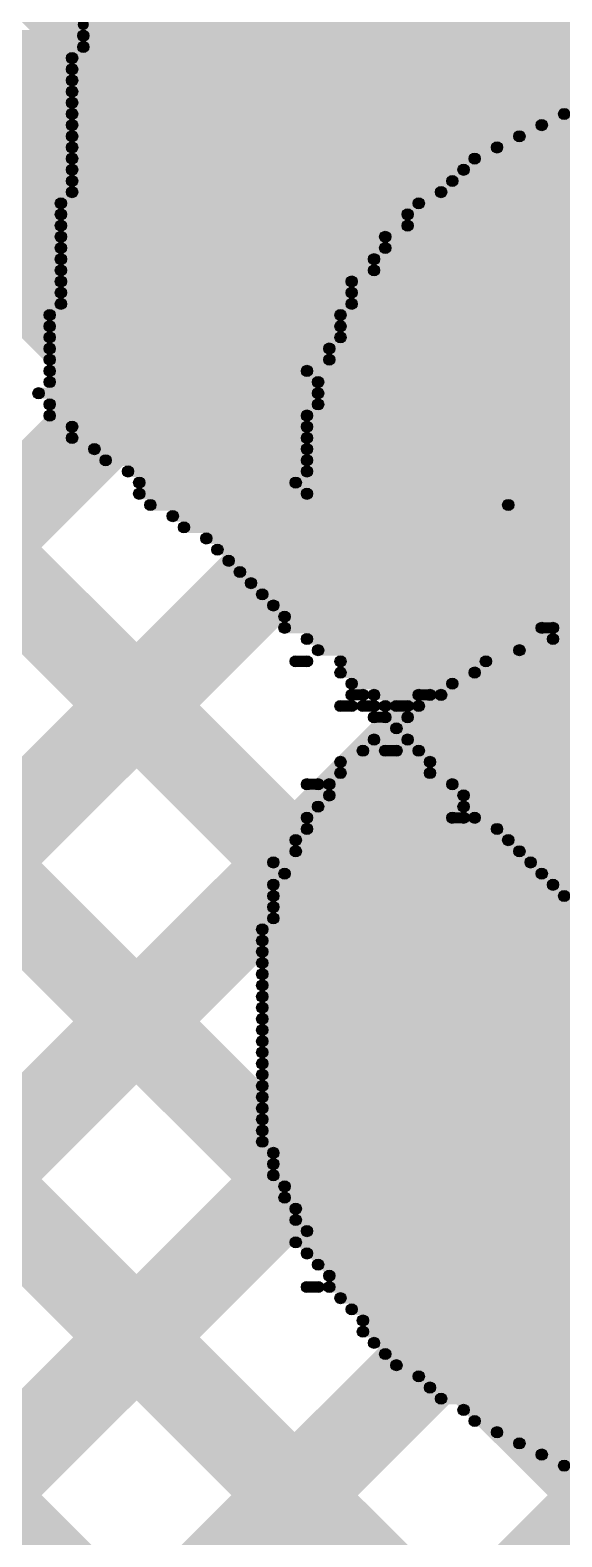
# Model space of a CAD drawing. Header units: millimetres. Extents: x 0 to 5.55, y 0 to 1.02.
# Drawn here: x 3.6632 to 3.7108, y 0.4926 to 0.6275 of the extents above; entities that cross this region are included whole.
import ezdxf

# ---------------------------------------------------------------- set-up
doc = ezdxf.new("R2010")
doc.units = ezdxf.units.MM
doc.header["$MEASUREMENT"] = 0
for name, color, linetype in [('BottomLayer', 5, 'Continuous'), ('BottomOverlay', 54, 'Continuous'), ('TopLayer', 1, 'Continuous'), ('TopOverlay', 2, 'Continuous')]:
    doc.layers.add(name, color=color, linetype=linetype)

msp = doc.modelspace()

# ---------------------------------------------------------------- hatches: boundary and pattern name
at = {"layer": 'BottomLayer'}
for points in [[(3.27028, 0.99217), (3.27594, 0.99783), (3.97644, 0.29733), (3.97078, 0.29167)], [(3.29856, 0.99217), (3.30422, 0.99783), (4.00472, 0.29733), (3.99906, 0.29167)], [(3.32685, 0.99217), (3.33251, 0.99783), (4.03301, 0.29733), (4.02735, 0.29167)], [(3.54543, 0.37751), (3.53977, 0.38317), (4.15443, 0.99783), (4.16009, 0.99217)], [(3.57137, 0.37517), (3.56571, 0.38083), (4.18271, 0.99783), (4.18837, 0.99217)], [(3.58674, 0.36226), (3.58108, 0.36792), (4.211, 0.99783), (4.21665, 0.99217)], [(3.61022, 0.55544), (3.60456, 0.5611), (4.04129, 0.99783), (4.04695, 0.99217)], [(3.62612, 0.54306), (3.62046, 0.54872), (4.06958, 0.99783), (4.07523, 0.99217)], [(3.63647, 0.52512), (3.63081, 0.53078), (4.09786, 0.99783), (4.10352, 0.99217)], [(3.63858, 0.49895), (3.63292, 0.5046), (4.12614, 0.99783), (4.1318, 0.99217)], [(3.48517, 0.749), (3.49083, 0.75465), (3.94815, 0.29733), (3.9425, 0.29167)], [(3.48517, 0.72071), (3.49083, 0.72637), (3.91987, 0.29733), (3.91421, 0.29167)], [(3.4718, 0.7058), (3.47746, 0.71146), (3.89158, 0.29733), (3.88593, 0.29167)], [(3.63293, 0.51638), (3.63859, 0.52204), (3.8633, 0.29733), (3.85764, 0.29167)]]:
    msp.add_hatch(color=5, dxfattribs=at).paths.add_polyline_path(points)
at = {"layer": 'BottomOverlay'}
h = msp.add_hatch(color=54, dxfattribs=at)
edge = h.paths.add_edge_path()
edge.add_arc((3.711, 0.62), 0.0005, 0, 360)
h = msp.add_hatch(color=54, dxfattribs=at)
edge = h.paths.add_edge_path()
edge.add_arc((3.709, 0.619), 0.0005, 0, 360)
for points in [[(3.709, 0.6185), (3.709, 0.6195), (3.771, 0.6195), (3.771, 0.6185)], [(3.707, 0.6175), (3.707, 0.6185), (3.773, 0.6185), (3.773, 0.6175)], [(3.703, 0.6155), (3.703, 0.6165), (3.776, 0.6165), (3.776, 0.6155)], [(3.705, 0.6165), (3.705, 0.6175), (3.774, 0.6175), (3.774, 0.6165)], [(3.702, 0.6145), (3.702, 0.6155), (3.777, 0.6155), (3.777, 0.6145)], [(3.701, 0.6135), (3.701, 0.6145), (3.779, 0.6145), (3.779, 0.6135)], [(3.698, 0.6115), (3.698, 0.6125), (3.781, 0.6125), (3.781, 0.6115)], [(3.7, 0.6125), (3.7, 0.6135), (3.78, 0.6135), (3.78, 0.6125)], [(3.697, 0.6105), (3.697, 0.6115), (3.783, 0.6115), (3.783, 0.6105)], [(3.697, 0.6095), (3.697, 0.6105), (3.783, 0.6105), (3.783, 0.6095)], [(3.695, 0.6085), (3.695, 0.6095), (3.785, 0.6095), (3.785, 0.6085)], [(3.695, 0.6075), (3.695, 0.6085), (3.785, 0.6085), (3.785, 0.6075)], [(3.694, 0.6065), (3.694, 0.6075), (3.786, 0.6075), (3.786, 0.6065)], [(3.694, 0.6055), (3.694, 0.6065), (3.786, 0.6065), (3.786, 0.6055)], [(3.692, 0.6045), (3.692, 0.6055), (3.787, 0.6055), (3.787, 0.6045)], [(3.692, 0.6035), (3.692, 0.6045), (3.788, 0.6045), (3.788, 0.6035)], [(3.692, 0.6025), (3.692, 0.6035), (3.788, 0.6035), (3.788, 0.6025)], [(3.691, 0.6015), (3.691, 0.6025), (3.789, 0.6025), (3.789, 0.6015)], [(3.691, 0.6005), (3.691, 0.6015), (3.79, 0.6015), (3.79, 0.6005)], [(3.691, 0.5995), (3.691, 0.6005), (3.79, 0.6005), (3.79, 0.5995)], [(3.69, 0.5985), (3.69, 0.5995), (3.737, 0.5995), (3.737, 0.5985)], [(3.688, 0.5965), (3.688, 0.5975), (3.733, 0.5975), (3.733, 0.5965)], [(3.69, 0.5975), (3.69, 0.5985), (3.734, 0.5985), (3.734, 0.5975)], [(3.689, 0.5955), (3.689, 0.5965), (3.73, 0.5965), (3.73, 0.5955)], [(3.689, 0.5945), (3.689, 0.5955), (3.729, 0.5955), (3.729, 0.5945)], [(3.688, 0.5925), (3.688, 0.5935), (3.728, 0.5935), (3.728, 0.5925)], [(3.689, 0.5935), (3.689, 0.5945), (3.728, 0.5945), (3.728, 0.5935)], [(3.688, 0.5915), (3.688, 0.5925), (3.727, 0.5925), (3.727, 0.5915)], [(3.688, 0.5905), (3.688, 0.5915), (3.727, 0.5915), (3.727, 0.5905)], [(3.688, 0.5895), (3.688, 0.5905), (3.726, 0.5905), (3.726, 0.5895)], [(3.688, 0.5885), (3.688, 0.5895), (3.726, 0.5895), (3.726, 0.5885)], [(3.688, 0.5875), (3.688, 0.5885), (3.726, 0.5885), (3.726, 0.5875)], [(3.687, 0.5865), (3.687, 0.5875), (3.725, 0.5875), (3.725, 0.5865)], [(3.688, 0.5855), (3.688, 0.5865), (3.725, 0.5865), (3.725, 0.5855)], [(3.706, 0.5845), (3.706, 0.5855), (3.725, 0.5855), (3.725, 0.5845)], [(3.709, 0.5735), (3.709, 0.5745), (3.71, 0.5745), (3.71, 0.5735)], [(3.71, 0.5725), (3.71, 0.5735), (3.789, 0.5735), (3.789, 0.5725)], [(3.707, 0.5715), (3.707, 0.5725), (3.788, 0.5725), (3.788, 0.5715)], [(3.703, 0.5695), (3.703, 0.5705), (3.787, 0.5705), (3.787, 0.5695)], [(3.704, 0.5705), (3.704, 0.5715), (3.788, 0.5715), (3.788, 0.5705)], [(3.701, 0.5685), (3.701, 0.5695), (3.787, 0.5695), (3.787, 0.5685)], [(3.698, 0.5675), (3.698, 0.5685), (3.699, 0.5685), (3.699, 0.5675)], [(3.7, 0.5675), (3.7, 0.5685), (3.786, 0.5685), (3.786, 0.5675)], [(3.694, 0.5655), (3.694, 0.5665), (3.695, 0.5665), (3.695, 0.5655)], [(3.696, 0.5665), (3.696, 0.5675), (3.697, 0.5675), (3.697, 0.5665)], [(3.697, 0.5655), (3.697, 0.5665), (3.784, 0.5665), (3.784, 0.5655)], [(3.698, 0.5665), (3.698, 0.5675), (3.785, 0.5675), (3.785, 0.5665)], [(3.696, 0.5645), (3.696, 0.5655), (3.783, 0.5655), (3.783, 0.5645)], [(3.694, 0.5635), (3.694, 0.5645), (3.782, 0.5645), (3.782, 0.5635)], [(3.691, 0.5615), (3.691, 0.5625), (3.782, 0.5625), (3.782, 0.5615)], [(3.693, 0.5625), (3.693, 0.5635), (3.782, 0.5635), (3.782, 0.5625)], [(3.691, 0.5605), (3.691, 0.5615), (3.779, 0.5615), (3.779, 0.5605)], [(3.688, 0.5595), (3.688, 0.5605), (3.689, 0.5605), (3.689, 0.5595)], [(3.69, 0.5595), (3.69, 0.5605), (3.778, 0.5605), (3.778, 0.5595)], [(3.689, 0.5575), (3.689, 0.5585), (3.774, 0.5585), (3.774, 0.5575)], [(3.69, 0.5585), (3.69, 0.5595), (3.776, 0.5595), (3.776, 0.5585)], [(3.688, 0.5565), (3.688, 0.5575), (3.772, 0.5575), (3.772, 0.5565)], [(3.688, 0.5555), (3.688, 0.5565), (3.771, 0.5565), (3.771, 0.5555)], [(3.687, 0.5545), (3.687, 0.5555), (3.768, 0.5555), (3.768, 0.5545)], [(3.687, 0.5535), (3.687, 0.5545), (3.766, 0.5545), (3.766, 0.5535)], [(3.685, 0.5525), (3.685, 0.5535), (3.763, 0.5535), (3.763, 0.5525)], [(3.686, 0.5515), (3.686, 0.5525), (3.761, 0.5525), (3.761, 0.5515)], [(3.685, 0.5505), (3.685, 0.5515), (3.758, 0.5515), (3.758, 0.5505)], [(3.685, 0.5495), (3.685, 0.5505), (3.754, 0.5505), (3.754, 0.5495)], [(3.685, 0.5485), (3.685, 0.5495), (3.75, 0.5495), (3.75, 0.5485)], [(3.685, 0.5475), (3.685, 0.5485), (3.746, 0.5485), (3.746, 0.5475)], [(3.684, 0.5465), (3.684, 0.5475), (3.742, 0.5475), (3.742, 0.5465)], [(3.684, 0.5455), (3.684, 0.5465), (3.738, 0.5465), (3.738, 0.5455)], [(3.684, 0.5445), (3.684, 0.5455), (3.734, 0.5455), (3.734, 0.5445)], [(3.684, 0.5435), (3.684, 0.5445), (3.732, 0.5445), (3.732, 0.5435)], [(3.684, 0.5425), (3.684, 0.5435), (3.729, 0.5435), (3.729, 0.5425)], [(3.684, 0.5415), (3.684, 0.5425), (3.729, 0.5425), (3.729, 0.5415)], [(3.684, 0.5405), (3.684, 0.5415), (3.728, 0.5415), (3.728, 0.5405)], [(3.684, 0.5395), (3.684, 0.5405), (3.725, 0.5405), (3.725, 0.5395)], [(3.684, 0.5385), (3.684, 0.5395), (3.724, 0.5395), (3.724, 0.5385)], [(3.684, 0.5375), (3.684, 0.5385), (3.723, 0.5385), (3.723, 0.5375)], [(3.684, 0.5365), (3.684, 0.5375), (3.723, 0.5375), (3.723, 0.5365)], [(3.684, 0.5355), (3.684, 0.5365), (3.722, 0.5365), (3.722, 0.5355)], [(3.684, 0.5345), (3.684, 0.5355), (3.722, 0.5355), (3.722, 0.5345)], [(3.684, 0.5335), (3.684, 0.5345), (3.722, 0.5345), (3.722, 0.5335)], [(3.684, 0.5325), (3.684, 0.5335), (3.722, 0.5335), (3.722, 0.5325)], [(3.684, 0.5315), (3.684, 0.5325), (3.722, 0.5325), (3.722, 0.5315)], [(3.684, 0.5305), (3.684, 0.5315), (3.722, 0.5315), (3.722, 0.5305)], [(3.684, 0.5295), (3.684, 0.5305), (3.722, 0.5305), (3.722, 0.5295)], [(3.684, 0.5285), (3.684, 0.5295), (3.723, 0.5295), (3.723, 0.5285)], [(3.684, 0.5275), (3.684, 0.5285), (3.723, 0.5285), (3.723, 0.5275)], [(3.685, 0.5265), (3.685, 0.5275), (3.724, 0.5275), (3.724, 0.5265)], [(3.685, 0.5255), (3.685, 0.5265), (3.725, 0.5265), (3.725, 0.5255)], [(3.685, 0.5245), (3.685, 0.5255), (3.725, 0.5255), (3.725, 0.5245)], [(3.686, 0.5235), (3.686, 0.5245), (3.727, 0.5245), (3.727, 0.5235)], [(3.686, 0.5225), (3.686, 0.5235), (3.728, 0.5235), (3.728, 0.5225)], [(3.687, 0.5215), (3.687, 0.5225), (3.73, 0.5225), (3.73, 0.5215)], [(3.687, 0.5205), (3.687, 0.5215), (3.734, 0.5215), (3.734, 0.5205)], [(3.687, 0.5185), (3.687, 0.5195), (3.792, 0.5195), (3.792, 0.5185)], [(3.688, 0.5195), (3.688, 0.5205), (3.792, 0.5205), (3.792, 0.5195)], [(3.688, 0.5175), (3.688, 0.5185), (3.791, 0.5185), (3.791, 0.5175)], [(3.689, 0.5165), (3.689, 0.5175), (3.79, 0.5175), (3.79, 0.5165)], [(3.688, 0.5145), (3.688, 0.5155), (3.689, 0.5155), (3.689, 0.5145)], [(3.69, 0.5155), (3.69, 0.5165), (3.79, 0.5165), (3.79, 0.5155)], [(3.69, 0.5145), (3.69, 0.5155), (3.789, 0.5155), (3.789, 0.5145)], [(3.691, 0.5135), (3.691, 0.5145), (3.788, 0.5145), (3.788, 0.5135)], [(3.692, 0.5125), (3.692, 0.5135), (3.788, 0.5135), (3.788, 0.5125)], [(3.693, 0.5115), (3.693, 0.5125), (3.787, 0.5125), (3.787, 0.5115)], [(3.693, 0.5105), (3.693, 0.5115), (3.786, 0.5115), (3.786, 0.5105)], [(3.694, 0.5095), (3.694, 0.5105), (3.786, 0.5105), (3.786, 0.5095)], [(3.695, 0.5085), (3.695, 0.5095), (3.785, 0.5095), (3.785, 0.5085)], [(3.696, 0.5075), (3.696, 0.5085), (3.784, 0.5085), (3.784, 0.5075)], [(3.698, 0.5065), (3.698, 0.5075), (3.783, 0.5075), (3.783, 0.5065)], [(3.699, 0.5055), (3.699, 0.5065), (3.781, 0.5065), (3.781, 0.5055)], [(3.7, 0.5045), (3.7, 0.5055), (3.78, 0.5055), (3.78, 0.5045)], [(3.702, 0.5035), (3.702, 0.5045), (3.779, 0.5045), (3.779, 0.5035)], [(3.703, 0.5025), (3.703, 0.5035), (3.778, 0.5035), (3.778, 0.5025)], [(3.705, 0.5015), (3.705, 0.5025), (3.776, 0.5025), (3.776, 0.5015)], [(3.707, 0.5005), (3.707, 0.5015), (3.774, 0.5015), (3.774, 0.5005)], [(3.709, 0.4995), (3.709, 0.5005), (3.771, 0.5005), (3.771, 0.4995)]]:
    msp.add_hatch(color=54, dxfattribs=at).paths.add_polyline_path(points)
h = msp.add_hatch(color=54, dxfattribs=at)
edge = h.paths.add_edge_path()
edge.add_arc((3.707, 0.618), 0.0005, 0, 360)
h = msp.add_hatch(color=54, dxfattribs=at)
edge = h.paths.add_edge_path()
edge.add_arc((3.703, 0.616), 0.0005, 0, 360)
h = msp.add_hatch(color=54, dxfattribs=at)
edge = h.paths.add_edge_path()
edge.add_arc((3.705, 0.617), 0.0005, 0, 360)
h = msp.add_hatch(color=54, dxfattribs=at)
edge = h.paths.add_edge_path()
edge.add_arc((3.702, 0.615), 0.0005, 0, 360)
h = msp.add_hatch(color=54, dxfattribs=at)
edge = h.paths.add_edge_path()
edge.add_arc((3.701, 0.614), 0.0005, 0, 360)
h = msp.add_hatch(color=54, dxfattribs=at)
edge = h.paths.add_edge_path()
edge.add_arc((3.698, 0.612), 0.0005, 0, 360)
h = msp.add_hatch(color=54, dxfattribs=at)
edge = h.paths.add_edge_path()
edge.add_arc((3.7, 0.613), 0.0005, 0, 360)
h = msp.add_hatch(color=54, dxfattribs=at)
edge = h.paths.add_edge_path()
edge.add_arc((3.697, 0.611), 0.0005, 0, 360)
h = msp.add_hatch(color=54, dxfattribs=at)
edge = h.paths.add_edge_path()
edge.add_arc((3.697, 0.61), 0.0005, 0, 360)
h = msp.add_hatch(color=54, dxfattribs=at)
edge = h.paths.add_edge_path()
edge.add_arc((3.695, 0.609), 0.0005, 0, 360)
h = msp.add_hatch(color=54, dxfattribs=at)
edge = h.paths.add_edge_path()
edge.add_arc((3.695, 0.608), 0.0005, 0, 360)
h = msp.add_hatch(color=54, dxfattribs=at)
edge = h.paths.add_edge_path()
edge.add_arc((3.694, 0.607), 0.0005, 0, 360)
h = msp.add_hatch(color=54, dxfattribs=at)
edge = h.paths.add_edge_path()
edge.add_arc((3.694, 0.606), 0.0005, 0, 360)
h = msp.add_hatch(color=54, dxfattribs=at)
edge = h.paths.add_edge_path()
edge.add_arc((3.692, 0.605), 0.0005, 0, 360)
h = msp.add_hatch(color=54, dxfattribs=at)
edge = h.paths.add_edge_path()
edge.add_arc((3.692, 0.604), 0.0005, 0, 360)
h = msp.add_hatch(color=54, dxfattribs=at)
edge = h.paths.add_edge_path()
edge.add_arc((3.692, 0.603), 0.0005, 0, 360)
h = msp.add_hatch(color=54, dxfattribs=at)
edge = h.paths.add_edge_path()
edge.add_arc((3.691, 0.602), 0.0005, 0, 360)
h = msp.add_hatch(color=54, dxfattribs=at)
edge = h.paths.add_edge_path()
edge.add_arc((3.691, 0.601), 0.0005, 0, 360)
h = msp.add_hatch(color=54, dxfattribs=at)
edge = h.paths.add_edge_path()
edge.add_arc((3.691, 0.6), 0.0005, 0, 360)
h = msp.add_hatch(color=54, dxfattribs=at)
edge = h.paths.add_edge_path()
edge.add_arc((3.69, 0.599), 0.0005, 0, 360)
h = msp.add_hatch(color=54, dxfattribs=at)
edge = h.paths.add_edge_path()
edge.add_arc((3.688, 0.597), 0.0005, 0, 360)
h = msp.add_hatch(color=54, dxfattribs=at)
edge = h.paths.add_edge_path()
edge.add_arc((3.69, 0.598), 0.0005, 0, 360)
h = msp.add_hatch(color=54, dxfattribs=at)
edge = h.paths.add_edge_path()
edge.add_arc((3.689, 0.596), 0.0005, 0, 360)
h = msp.add_hatch(color=54, dxfattribs=at)
edge = h.paths.add_edge_path()
edge.add_arc((3.689, 0.595), 0.0005, 0, 360)
h = msp.add_hatch(color=54, dxfattribs=at)
edge = h.paths.add_edge_path()
edge.add_arc((3.688, 0.593), 0.0005, 0, 360)
h = msp.add_hatch(color=54, dxfattribs=at)
edge = h.paths.add_edge_path()
edge.add_arc((3.689, 0.594), 0.0005, 0, 360)
h = msp.add_hatch(color=54, dxfattribs=at)
edge = h.paths.add_edge_path()
edge.add_arc((3.688, 0.592), 0.0005, 0, 360)
h = msp.add_hatch(color=54, dxfattribs=at)
edge = h.paths.add_edge_path()
edge.add_arc((3.688, 0.591), 0.0005, 0, 360)
h = msp.add_hatch(color=54, dxfattribs=at)
edge = h.paths.add_edge_path()
edge.add_arc((3.688, 0.59), 0.0005, 0, 360)
h = msp.add_hatch(color=54, dxfattribs=at)
edge = h.paths.add_edge_path()
edge.add_arc((3.688, 0.589), 0.0005, 0, 360)
h = msp.add_hatch(color=54, dxfattribs=at)
edge = h.paths.add_edge_path()
edge.add_arc((3.688, 0.588), 0.0005, 0, 360)
h = msp.add_hatch(color=54, dxfattribs=at)
edge = h.paths.add_edge_path()
edge.add_arc((3.687, 0.587), 0.0005, 0, 360)
h = msp.add_hatch(color=54, dxfattribs=at)
edge = h.paths.add_edge_path()
edge.add_arc((3.688, 0.586), 0.0005, 0, 360)
h = msp.add_hatch(color=54, dxfattribs=at)
edge = h.paths.add_edge_path()
edge.add_arc((3.706, 0.585), 0.0005, 0, 360)
h = msp.add_hatch(color=54, dxfattribs=at)
edge = h.paths.add_edge_path()
edge.add_arc((3.709, 0.574), 0.0005, 0, 360)
h = msp.add_hatch(color=54, dxfattribs=at)
edge = h.paths.add_edge_path()
edge.add_arc((3.71, 0.574), 0.0005, 0, 360)
h = msp.add_hatch(color=54, dxfattribs=at)
edge = h.paths.add_edge_path()
edge.add_arc((3.71, 0.573), 0.0005, 0, 360)
h = msp.add_hatch(color=54, dxfattribs=at)
edge = h.paths.add_edge_path()
edge.add_arc((3.707, 0.572), 0.0005, 0, 360)
h = msp.add_hatch(color=54, dxfattribs=at)
edge = h.paths.add_edge_path()
edge.add_arc((3.703, 0.57), 0.0005, 0, 360)
h = msp.add_hatch(color=54, dxfattribs=at)
edge = h.paths.add_edge_path()
edge.add_arc((3.704, 0.571), 0.0005, 0, 360)
h = msp.add_hatch(color=54, dxfattribs=at)
edge = h.paths.add_edge_path()
edge.add_arc((3.701, 0.569), 0.0005, 0, 360)
h = msp.add_hatch(color=54, dxfattribs=at)
edge = h.paths.add_edge_path()
edge.add_arc((3.698, 0.568), 0.0005, 0, 360)
h = msp.add_hatch(color=54, dxfattribs=at)
edge = h.paths.add_edge_path()
edge.add_arc((3.699, 0.568), 0.0005, 0, 360)
h = msp.add_hatch(color=54, dxfattribs=at)
edge = h.paths.add_edge_path()
edge.add_arc((3.7, 0.568), 0.0005, 0, 360)
h = msp.add_hatch(color=54, dxfattribs=at)
edge = h.paths.add_edge_path()
edge.add_arc((3.694, 0.566), 0.0005, 0, 360)
h = msp.add_hatch(color=54, dxfattribs=at)
edge = h.paths.add_edge_path()
edge.add_arc((3.695, 0.566), 0.0005, 0, 360)
h = msp.add_hatch(color=54, dxfattribs=at)
edge = h.paths.add_edge_path()
edge.add_arc((3.696, 0.567), 0.0005, 0, 360)
h = msp.add_hatch(color=54, dxfattribs=at)
edge = h.paths.add_edge_path()
edge.add_arc((3.697, 0.567), 0.0005, 0, 360)
h = msp.add_hatch(color=54, dxfattribs=at)
edge = h.paths.add_edge_path()
edge.add_arc((3.697, 0.566), 0.0005, 0, 360)
h = msp.add_hatch(color=54, dxfattribs=at)
edge = h.paths.add_edge_path()
edge.add_arc((3.698, 0.567), 0.0005, 0, 360)
h = msp.add_hatch(color=54, dxfattribs=at)
edge = h.paths.add_edge_path()
edge.add_arc((3.696, 0.565), 0.0005, 0, 360)
h = msp.add_hatch(color=54, dxfattribs=at)
edge = h.paths.add_edge_path()
edge.add_arc((3.694, 0.564), 0.0005, 0, 360)
h = msp.add_hatch(color=54, dxfattribs=at)
edge = h.paths.add_edge_path()
edge.add_arc((3.691, 0.562), 0.0005, 0, 360)
h = msp.add_hatch(color=54, dxfattribs=at)
edge = h.paths.add_edge_path()
edge.add_arc((3.693, 0.563), 0.0005, 0, 360)
h = msp.add_hatch(color=54, dxfattribs=at)
edge = h.paths.add_edge_path()
edge.add_arc((3.691, 0.561), 0.0005, 0, 360)
h = msp.add_hatch(color=54, dxfattribs=at)
edge = h.paths.add_edge_path()
edge.add_arc((3.688, 0.56), 0.0005, 0, 360)
h = msp.add_hatch(color=54, dxfattribs=at)
edge = h.paths.add_edge_path()
edge.add_arc((3.689, 0.56), 0.0005, 0, 360)
h = msp.add_hatch(color=54, dxfattribs=at)
edge = h.paths.add_edge_path()
edge.add_arc((3.69, 0.56), 0.0005, 0, 360)
h = msp.add_hatch(color=54, dxfattribs=at)
edge = h.paths.add_edge_path()
edge.add_arc((3.689, 0.558), 0.0005, 0, 360)
h = msp.add_hatch(color=54, dxfattribs=at)
edge = h.paths.add_edge_path()
edge.add_arc((3.69, 0.559), 0.0005, 0, 360)
h = msp.add_hatch(color=54, dxfattribs=at)
edge = h.paths.add_edge_path()
edge.add_arc((3.688, 0.557), 0.0005, 0, 360)
h = msp.add_hatch(color=54, dxfattribs=at)
edge = h.paths.add_edge_path()
edge.add_arc((3.688, 0.556), 0.0005, 0, 360)
h = msp.add_hatch(color=54, dxfattribs=at)
edge = h.paths.add_edge_path()
edge.add_arc((3.687, 0.555), 0.0005, 0, 360)
h = msp.add_hatch(color=54, dxfattribs=at)
edge = h.paths.add_edge_path()
edge.add_arc((3.687, 0.554), 0.0005, 0, 360)
h = msp.add_hatch(color=54, dxfattribs=at)
edge = h.paths.add_edge_path()
edge.add_arc((3.685, 0.553), 0.0005, 0, 360)
h = msp.add_hatch(color=54, dxfattribs=at)
edge = h.paths.add_edge_path()
edge.add_arc((3.686, 0.552), 0.0005, 0, 360)
h = msp.add_hatch(color=54, dxfattribs=at)
edge = h.paths.add_edge_path()
edge.add_arc((3.685, 0.551), 0.0005, 0, 360)
h = msp.add_hatch(color=54, dxfattribs=at)
edge = h.paths.add_edge_path()
edge.add_arc((3.685, 0.55), 0.0005, 0, 360)
h = msp.add_hatch(color=54, dxfattribs=at)
edge = h.paths.add_edge_path()
edge.add_arc((3.685, 0.549), 0.0005, 0, 360)
h = msp.add_hatch(color=54, dxfattribs=at)
edge = h.paths.add_edge_path()
edge.add_arc((3.685, 0.548), 0.0005, 0, 360)
h = msp.add_hatch(color=54, dxfattribs=at)
edge = h.paths.add_edge_path()
edge.add_arc((3.684, 0.547), 0.0005, 0, 360)
h = msp.add_hatch(color=54, dxfattribs=at)
edge = h.paths.add_edge_path()
edge.add_arc((3.684, 0.546), 0.0005, 0, 360)
h = msp.add_hatch(color=54, dxfattribs=at)
edge = h.paths.add_edge_path()
edge.add_arc((3.684, 0.545), 0.0005, 0, 360)
h = msp.add_hatch(color=54, dxfattribs=at)
edge = h.paths.add_edge_path()
edge.add_arc((3.684, 0.544), 0.0005, 0, 360)
h = msp.add_hatch(color=54, dxfattribs=at)
edge = h.paths.add_edge_path()
edge.add_arc((3.684, 0.543), 0.0005, 0, 360)
h = msp.add_hatch(color=54, dxfattribs=at)
edge = h.paths.add_edge_path()
edge.add_arc((3.684, 0.542), 0.0005, 0, 360)
h = msp.add_hatch(color=54, dxfattribs=at)
edge = h.paths.add_edge_path()
edge.add_arc((3.684, 0.541), 0.0005, 0, 360)
h = msp.add_hatch(color=54, dxfattribs=at)
edge = h.paths.add_edge_path()
edge.add_arc((3.684, 0.54), 0.0005, 0, 360)
h = msp.add_hatch(color=54, dxfattribs=at)
edge = h.paths.add_edge_path()
edge.add_arc((3.684, 0.539), 0.0005, 0, 360)
h = msp.add_hatch(color=54, dxfattribs=at)
edge = h.paths.add_edge_path()
edge.add_arc((3.684, 0.538), 0.0005, 0, 360)
h = msp.add_hatch(color=54, dxfattribs=at)
edge = h.paths.add_edge_path()
edge.add_arc((3.684, 0.537), 0.0005, 0, 360)
h = msp.add_hatch(color=54, dxfattribs=at)
edge = h.paths.add_edge_path()
edge.add_arc((3.684, 0.536), 0.0005, 0, 360)
h = msp.add_hatch(color=54, dxfattribs=at)
edge = h.paths.add_edge_path()
edge.add_arc((3.684, 0.535), 0.0005, 0, 360)
h = msp.add_hatch(color=54, dxfattribs=at)
edge = h.paths.add_edge_path()
edge.add_arc((3.684, 0.534), 0.0005, 0, 360)
h = msp.add_hatch(color=54, dxfattribs=at)
edge = h.paths.add_edge_path()
edge.add_arc((3.684, 0.533), 0.0005, 0, 360)
h = msp.add_hatch(color=54, dxfattribs=at)
edge = h.paths.add_edge_path()
edge.add_arc((3.684, 0.532), 0.0005, 0, 360)
h = msp.add_hatch(color=54, dxfattribs=at)
edge = h.paths.add_edge_path()
edge.add_arc((3.684, 0.531), 0.0005, 0, 360)
h = msp.add_hatch(color=54, dxfattribs=at)
edge = h.paths.add_edge_path()
edge.add_arc((3.684, 0.53), 0.0005, 0, 360)
h = msp.add_hatch(color=54, dxfattribs=at)
edge = h.paths.add_edge_path()
edge.add_arc((3.684, 0.529), 0.0005, 0, 360)
h = msp.add_hatch(color=54, dxfattribs=at)
edge = h.paths.add_edge_path()
edge.add_arc((3.684, 0.528), 0.0005, 0, 360)
h = msp.add_hatch(color=54, dxfattribs=at)
edge = h.paths.add_edge_path()
edge.add_arc((3.685, 0.527), 0.0005, 0, 360)
h = msp.add_hatch(color=54, dxfattribs=at)
edge = h.paths.add_edge_path()
edge.add_arc((3.685, 0.526), 0.0005, 0, 360)
h = msp.add_hatch(color=54, dxfattribs=at)
edge = h.paths.add_edge_path()
edge.add_arc((3.685, 0.525), 0.0005, 0, 360)
h = msp.add_hatch(color=54, dxfattribs=at)
edge = h.paths.add_edge_path()
edge.add_arc((3.686, 0.524), 0.0005, 0, 360)
h = msp.add_hatch(color=54, dxfattribs=at)
edge = h.paths.add_edge_path()
edge.add_arc((3.686, 0.523), 0.0005, 0, 360)
h = msp.add_hatch(color=54, dxfattribs=at)
edge = h.paths.add_edge_path()
edge.add_arc((3.687, 0.522), 0.0005, 0, 360)
h = msp.add_hatch(color=54, dxfattribs=at)
edge = h.paths.add_edge_path()
edge.add_arc((3.687, 0.521), 0.0005, 0, 360)
h = msp.add_hatch(color=54, dxfattribs=at)
edge = h.paths.add_edge_path()
edge.add_arc((3.687, 0.519), 0.0005, 0, 360)
h = msp.add_hatch(color=54, dxfattribs=at)
edge = h.paths.add_edge_path()
edge.add_arc((3.688, 0.52), 0.0005, 0, 360)
h = msp.add_hatch(color=54, dxfattribs=at)
edge = h.paths.add_edge_path()
edge.add_arc((3.688, 0.518), 0.0005, 0, 360)
h = msp.add_hatch(color=54, dxfattribs=at)
edge = h.paths.add_edge_path()
edge.add_arc((3.689, 0.517), 0.0005, 0, 360)
h = msp.add_hatch(color=54, dxfattribs=at)
edge = h.paths.add_edge_path()
edge.add_arc((3.688, 0.515), 0.0005, 0, 360)
h = msp.add_hatch(color=54, dxfattribs=at)
edge = h.paths.add_edge_path()
edge.add_arc((3.689, 0.515), 0.0005, 0, 360)
h = msp.add_hatch(color=54, dxfattribs=at)
edge = h.paths.add_edge_path()
edge.add_arc((3.69, 0.516), 0.0005, 0, 360)
h = msp.add_hatch(color=54, dxfattribs=at)
edge = h.paths.add_edge_path()
edge.add_arc((3.69, 0.515), 0.0005, 0, 360)
h = msp.add_hatch(color=54, dxfattribs=at)
edge = h.paths.add_edge_path()
edge.add_arc((3.691, 0.514), 0.0005, 0, 360)
h = msp.add_hatch(color=54, dxfattribs=at)
edge = h.paths.add_edge_path()
edge.add_arc((3.692, 0.513), 0.0005, 0, 360)
h = msp.add_hatch(color=54, dxfattribs=at)
edge = h.paths.add_edge_path()
edge.add_arc((3.693, 0.512), 0.0005, 0, 360)
h = msp.add_hatch(color=54, dxfattribs=at)
edge = h.paths.add_edge_path()
edge.add_arc((3.693, 0.511), 0.0005, 0, 360)
h = msp.add_hatch(color=54, dxfattribs=at)
edge = h.paths.add_edge_path()
edge.add_arc((3.694, 0.51), 0.0005, 0, 360)
h = msp.add_hatch(color=54, dxfattribs=at)
edge = h.paths.add_edge_path()
edge.add_arc((3.695, 0.509), 0.0005, 0, 360)
h = msp.add_hatch(color=54, dxfattribs=at)
edge = h.paths.add_edge_path()
edge.add_arc((3.696, 0.508), 0.0005, 0, 360)
h = msp.add_hatch(color=54, dxfattribs=at)
edge = h.paths.add_edge_path()
edge.add_arc((3.698, 0.507), 0.0005, 0, 360)
h = msp.add_hatch(color=54, dxfattribs=at)
edge = h.paths.add_edge_path()
edge.add_arc((3.699, 0.506), 0.0005, 0, 360)
h = msp.add_hatch(color=54, dxfattribs=at)
edge = h.paths.add_edge_path()
edge.add_arc((3.7, 0.505), 0.0005, 0, 360)
h = msp.add_hatch(color=54, dxfattribs=at)
edge = h.paths.add_edge_path()
edge.add_arc((3.702, 0.504), 0.0005, 0, 360)
h = msp.add_hatch(color=54, dxfattribs=at)
edge = h.paths.add_edge_path()
edge.add_arc((3.703, 0.503), 0.0005, 0, 360)
h = msp.add_hatch(color=54, dxfattribs=at)
edge = h.paths.add_edge_path()
edge.add_arc((3.705, 0.502), 0.0005, 0, 360)
h = msp.add_hatch(color=54, dxfattribs=at)
edge = h.paths.add_edge_path()
edge.add_arc((3.707, 0.501), 0.0005, 0, 360)
h = msp.add_hatch(color=54, dxfattribs=at)
edge = h.paths.add_edge_path()
edge.add_arc((3.709, 0.5), 0.0005, 0, 360)
h = msp.add_hatch(color=54, dxfattribs=at)
edge = h.paths.add_edge_path()
edge.add_arc((3.711, 0.499), 0.0005, 0, 360)
at = {"layer": 'TopLayer'}
for points in [[(3.18686, 0.99074), (3.19252, 0.9964), (3.87658, 0.31233), (3.87093, 0.30667)], [(3.21514, 0.99074), (3.2208, 0.9964), (3.90487, 0.31233), (3.89921, 0.30667)], [(3.24343, 0.99074), (3.24908, 0.9964), (3.93315, 0.31233), (3.9275, 0.30667)], [(3.27171, 0.99074), (3.27737, 0.9964), (3.96144, 0.31233), (3.95578, 0.30667)], [(3.3, 0.99074), (3.30565, 0.9964), (3.98972, 0.31233), (3.98406, 0.30667)], [(3.32828, 0.99074), (3.33394, 0.9964), (4.01801, 0.31233), (4.01235, 0.30667)], [(3.52559, 0.35767), (3.51993, 0.36333), (4.153, 0.9964), (4.15865, 0.99074)], [(3.5538, 0.3576), (3.54814, 0.36326), (4.18128, 0.9964), (4.18694, 0.99074)], [(3.57238, 0.3479), (3.56672, 0.35356), (4.20957, 0.9964), (4.21522, 0.99074)], [(3.61022, 0.55544), (3.60456, 0.5611), (4.03986, 0.9964), (4.04552, 0.99074)], [(3.62612, 0.54306), (3.62046, 0.54872), (4.06814, 0.9964), (4.0738, 0.99074)], [(3.63647, 0.52512), (3.63081, 0.53078), (4.09643, 0.9964), (4.10208, 0.99074)], [(3.63858, 0.49895), (3.63292, 0.5046), (4.12471, 0.9964), (4.13037, 0.99074)], [(3.315, 0.6025), (3.315, 0.6275), (4.657, 0.6275), (4.657, 0.6025)], [(3.63293, 0.51638), (3.63859, 0.52204), (3.8483, 0.31233), (3.84264, 0.30667)]]:
    msp.add_hatch(color=1, dxfattribs=at).paths.add_polyline_path(points)
at = {"layer": 'TopOverlay'}
h = msp.add_hatch(color=2, dxfattribs=at)
edge = h.paths.add_edge_path()
edge.add_arc((3.668, 0.628), 0.0005, 0, 360)
for points in [[(3.668, 0.6275), (3.668, 0.6285), (3.759, 0.6285), (3.759, 0.6275)], [(3.668, 0.6265), (3.668, 0.6275), (3.76, 0.6275), (3.76, 0.6265)], [(3.668, 0.6255), (3.668, 0.6265), (3.761, 0.6265), (3.761, 0.6255)], [(3.667, 0.6245), (3.667, 0.6255), (3.762, 0.6255), (3.762, 0.6245)], [(3.667, 0.6235), (3.667, 0.6245), (3.763, 0.6245), (3.763, 0.6235)], [(3.667, 0.6225), (3.667, 0.6235), (3.764, 0.6235), (3.764, 0.6225)], [(3.667, 0.6215), (3.667, 0.6225), (3.765, 0.6225), (3.765, 0.6215)], [(3.667, 0.6205), (3.667, 0.6215), (3.766, 0.6215), (3.766, 0.6205)], [(3.667, 0.6195), (3.667, 0.6205), (3.767, 0.6205), (3.767, 0.6195)], [(3.667, 0.6185), (3.667, 0.6195), (3.768, 0.6195), (3.768, 0.6185)], [(3.667, 0.6175), (3.667, 0.6185), (3.769, 0.6185), (3.769, 0.6175)], [(3.667, 0.6165), (3.667, 0.6175), (3.77, 0.6175), (3.77, 0.6165)], [(3.667, 0.6155), (3.667, 0.6165), (3.77, 0.6165), (3.77, 0.6155)], [(3.667, 0.6145), (3.667, 0.6155), (3.771, 0.6155), (3.771, 0.6145)], [(3.667, 0.6135), (3.667, 0.6145), (3.879, 0.6145), (3.879, 0.6135)], [(3.666, 0.6115), (3.666, 0.6125), (3.876, 0.6125), (3.876, 0.6115)], [(3.667, 0.6125), (3.667, 0.6135), (3.877, 0.6135), (3.877, 0.6125)], [(3.666, 0.6105), (3.666, 0.6115), (3.875, 0.6115), (3.875, 0.6105)], [(3.666, 0.6095), (3.666, 0.6105), (3.874, 0.6105), (3.874, 0.6095)], [(3.666, 0.6085), (3.666, 0.6095), (3.874, 0.6095), (3.874, 0.6085)], [(3.666, 0.6075), (3.666, 0.6085), (3.873, 0.6085), (3.873, 0.6075)], [(3.666, 0.6065), (3.666, 0.6075), (3.871, 0.6075), (3.871, 0.6065)], [(3.666, 0.6055), (3.666, 0.6065), (3.87, 0.6065), (3.87, 0.6055)], [(3.666, 0.6045), (3.666, 0.6055), (3.87, 0.6055), (3.87, 0.6045)], [(3.666, 0.6035), (3.666, 0.6045), (3.869, 0.6045), (3.869, 0.6035)], [(3.666, 0.6025), (3.666, 0.6035), (3.868, 0.6035), (3.868, 0.6025)], [(3.665, 0.6015), (3.665, 0.6025), (3.867, 0.6025), (3.867, 0.6015)], [(3.665, 0.6005), (3.665, 0.6015), (3.866, 0.6015), (3.866, 0.6005)], [(3.665, 0.5995), (3.665, 0.6005), (3.866, 0.6005), (3.866, 0.5995)], [(3.665, 0.5985), (3.665, 0.5995), (3.865, 0.5995), (3.865, 0.5985)], [(3.665, 0.5975), (3.665, 0.5985), (3.864, 0.5985), (3.864, 0.5975)], [(3.665, 0.5965), (3.665, 0.5975), (3.863, 0.5975), (3.863, 0.5965)], [(3.665, 0.5955), (3.665, 0.5965), (3.862, 0.5965), (3.862, 0.5955)], [(3.664, 0.5945), (3.664, 0.5955), (3.861, 0.5955), (3.861, 0.5945)], [(3.665, 0.5935), (3.665, 0.5945), (3.861, 0.5945), (3.861, 0.5935)], [(3.665, 0.5925), (3.665, 0.5935), (3.86, 0.5935), (3.86, 0.5925)], [(3.667, 0.5915), (3.667, 0.5925), (3.859, 0.5925), (3.859, 0.5915)], [(3.667, 0.5905), (3.667, 0.5915), (3.858, 0.5915), (3.858, 0.5905)], [(3.669, 0.5895), (3.669, 0.5905), (3.857, 0.5905), (3.857, 0.5895)], [(3.67, 0.5885), (3.67, 0.5895), (3.856, 0.5895), (3.856, 0.5885)], [(3.672, 0.5875), (3.672, 0.5885), (3.855, 0.5885), (3.855, 0.5875)], [(3.673, 0.5865), (3.673, 0.5875), (3.855, 0.5875), (3.855, 0.5865)], [(3.673, 0.5855), (3.673, 0.5865), (3.854, 0.5865), (3.854, 0.5855)], [(3.674, 0.5845), (3.674, 0.5855), (3.854, 0.5855), (3.854, 0.5845)], [(3.676, 0.5835), (3.676, 0.5845), (3.853, 0.5845), (3.853, 0.5835)], [(3.677, 0.5825), (3.677, 0.5835), (3.852, 0.5835), (3.852, 0.5825)], [(3.679, 0.5815), (3.679, 0.5825), (3.851, 0.5825), (3.851, 0.5815)], [(3.68, 0.5805), (3.68, 0.5815), (3.85, 0.5815), (3.85, 0.5805)], [(3.681, 0.5795), (3.681, 0.5805), (3.849, 0.5805), (3.849, 0.5795)], [(3.682, 0.5785), (3.682, 0.5795), (3.849, 0.5795), (3.849, 0.5785)], [(3.683, 0.5775), (3.683, 0.5785), (3.848, 0.5785), (3.848, 0.5775)], [(3.684, 0.5765), (3.684, 0.5775), (3.847, 0.5775), (3.847, 0.5765)], [(3.685, 0.5755), (3.685, 0.5765), (3.847, 0.5765), (3.847, 0.5755)], [(3.686, 0.5745), (3.686, 0.5755), (3.846, 0.5755), (3.846, 0.5745)], [(3.686, 0.5735), (3.686, 0.5745), (3.845, 0.5745), (3.845, 0.5735)], [(3.688, 0.5725), (3.688, 0.5735), (3.845, 0.5735), (3.845, 0.5725)], [(3.689, 0.5715), (3.689, 0.5725), (3.844, 0.5725), (3.844, 0.5715)], [(3.687, 0.5705), (3.687, 0.5715), (3.688, 0.5715), (3.688, 0.5705)], [(3.691, 0.5705), (3.691, 0.5715), (3.843, 0.5715), (3.843, 0.5705)], [(3.691, 0.5695), (3.691, 0.5705), (3.842, 0.5705), (3.842, 0.5695)], [(3.692, 0.5685), (3.692, 0.5695), (3.842, 0.5695), (3.842, 0.5685)], [(3.692, 0.5675), (3.692, 0.5685), (3.693, 0.5685), (3.693, 0.5675)], [(3.694, 0.5675), (3.694, 0.5685), (3.841, 0.5685), (3.841, 0.5675)], [(3.691, 0.5665), (3.691, 0.5675), (3.692, 0.5675), (3.692, 0.5665)], [(3.693, 0.5665), (3.693, 0.5675), (3.694, 0.5675), (3.694, 0.5665)], [(3.695, 0.5665), (3.695, 0.5675), (3.84, 0.5675), (3.84, 0.5665)], [(3.695, 0.5655), (3.695, 0.5665), (3.84, 0.5665), (3.84, 0.5655)], [(3.696, 0.5645), (3.696, 0.5655), (3.839, 0.5655), (3.839, 0.5645)], [(3.697, 0.5635), (3.697, 0.5645), (3.838, 0.5645), (3.838, 0.5635)], [(3.695, 0.5625), (3.695, 0.5635), (3.696, 0.5635), (3.696, 0.5625)], [(3.698, 0.5625), (3.698, 0.5635), (3.838, 0.5635), (3.838, 0.5625)], [(3.699, 0.5615), (3.699, 0.5625), (3.837, 0.5625), (3.837, 0.5615)], [(3.699, 0.5605), (3.699, 0.5615), (3.836, 0.5615), (3.836, 0.5605)], [(3.701, 0.5595), (3.701, 0.5605), (3.836, 0.5605), (3.836, 0.5595)], [(3.702, 0.5585), (3.702, 0.5595), (3.835, 0.5595), (3.835, 0.5585)], [(3.702, 0.5575), (3.702, 0.5585), (3.834, 0.5585), (3.834, 0.5575)], [(3.701, 0.5565), (3.701, 0.5575), (3.702, 0.5575), (3.702, 0.5565)], [(3.703, 0.5565), (3.703, 0.5575), (3.835, 0.5575), (3.835, 0.5565)], [(3.705, 0.5555), (3.705, 0.5565), (3.833, 0.5565), (3.833, 0.5555)], [(3.706, 0.5545), (3.706, 0.5555), (3.832, 0.5555), (3.832, 0.5545)], [(3.707, 0.5535), (3.707, 0.5545), (3.832, 0.5545), (3.832, 0.5535)], [(3.708, 0.5525), (3.708, 0.5535), (3.833, 0.5535), (3.833, 0.5525)], [(3.709, 0.5515), (3.709, 0.5525), (3.831, 0.5525), (3.831, 0.5515)], [(3.71, 0.5505), (3.71, 0.5515), (3.83, 0.5515), (3.83, 0.5505)]]:
    msp.add_hatch(color=2, dxfattribs=at).paths.add_polyline_path(points)
h = msp.add_hatch(color=2, dxfattribs=at)
edge = h.paths.add_edge_path()
edge.add_arc((3.668, 0.627), 0.0005, 0, 360)
h = msp.add_hatch(color=2, dxfattribs=at)
edge = h.paths.add_edge_path()
edge.add_arc((3.668, 0.626), 0.0005, 0, 360)
h = msp.add_hatch(color=2, dxfattribs=at)
edge = h.paths.add_edge_path()
edge.add_arc((3.667, 0.625), 0.0005, 0, 360)
h = msp.add_hatch(color=2, dxfattribs=at)
edge = h.paths.add_edge_path()
edge.add_arc((3.667, 0.624), 0.0005, 0, 360)
h = msp.add_hatch(color=2, dxfattribs=at)
edge = h.paths.add_edge_path()
edge.add_arc((3.667, 0.623), 0.0005, 0, 360)
h = msp.add_hatch(color=2, dxfattribs=at)
edge = h.paths.add_edge_path()
edge.add_arc((3.667, 0.622), 0.0005, 0, 360)
h = msp.add_hatch(color=2, dxfattribs=at)
edge = h.paths.add_edge_path()
edge.add_arc((3.667, 0.621), 0.0005, 0, 360)
h = msp.add_hatch(color=2, dxfattribs=at)
edge = h.paths.add_edge_path()
edge.add_arc((3.667, 0.62), 0.0005, 0, 360)
h = msp.add_hatch(color=2, dxfattribs=at)
edge = h.paths.add_edge_path()
edge.add_arc((3.667, 0.619), 0.0005, 0, 360)
h = msp.add_hatch(color=2, dxfattribs=at)
edge = h.paths.add_edge_path()
edge.add_arc((3.667, 0.618), 0.0005, 0, 360)
h = msp.add_hatch(color=2, dxfattribs=at)
edge = h.paths.add_edge_path()
edge.add_arc((3.667, 0.617), 0.0005, 0, 360)
h = msp.add_hatch(color=2, dxfattribs=at)
edge = h.paths.add_edge_path()
edge.add_arc((3.667, 0.616), 0.0005, 0, 360)
h = msp.add_hatch(color=2, dxfattribs=at)
edge = h.paths.add_edge_path()
edge.add_arc((3.667, 0.615), 0.0005, 0, 360)
h = msp.add_hatch(color=2, dxfattribs=at)
edge = h.paths.add_edge_path()
edge.add_arc((3.667, 0.614), 0.0005, 0, 360)
h = msp.add_hatch(color=2, dxfattribs=at)
edge = h.paths.add_edge_path()
edge.add_arc((3.666, 0.612), 0.0005, 0, 360)
h = msp.add_hatch(color=2, dxfattribs=at)
edge = h.paths.add_edge_path()
edge.add_arc((3.667, 0.613), 0.0005, 0, 360)
h = msp.add_hatch(color=2, dxfattribs=at)
edge = h.paths.add_edge_path()
edge.add_arc((3.666, 0.611), 0.0005, 0, 360)
h = msp.add_hatch(color=2, dxfattribs=at)
edge = h.paths.add_edge_path()
edge.add_arc((3.666, 0.61), 0.0005, 0, 360)
h = msp.add_hatch(color=2, dxfattribs=at)
edge = h.paths.add_edge_path()
edge.add_arc((3.666, 0.609), 0.0005, 0, 360)
h = msp.add_hatch(color=2, dxfattribs=at)
edge = h.paths.add_edge_path()
edge.add_arc((3.666, 0.608), 0.0005, 0, 360)
h = msp.add_hatch(color=2, dxfattribs=at)
edge = h.paths.add_edge_path()
edge.add_arc((3.666, 0.607), 0.0005, 0, 360)
h = msp.add_hatch(color=2, dxfattribs=at)
edge = h.paths.add_edge_path()
edge.add_arc((3.666, 0.606), 0.0005, 0, 360)
h = msp.add_hatch(color=2, dxfattribs=at)
edge = h.paths.add_edge_path()
edge.add_arc((3.666, 0.605), 0.0005, 0, 360)
h = msp.add_hatch(color=2, dxfattribs=at)
edge = h.paths.add_edge_path()
edge.add_arc((3.666, 0.604), 0.0005, 0, 360)
h = msp.add_hatch(color=2, dxfattribs=at)
edge = h.paths.add_edge_path()
edge.add_arc((3.666, 0.603), 0.0005, 0, 360)
h = msp.add_hatch(color=2, dxfattribs=at)
edge = h.paths.add_edge_path()
edge.add_arc((3.665, 0.602), 0.0005, 0, 360)
h = msp.add_hatch(color=2, dxfattribs=at)
edge = h.paths.add_edge_path()
edge.add_arc((3.665, 0.601), 0.0005, 0, 360)
h = msp.add_hatch(color=2, dxfattribs=at)
edge = h.paths.add_edge_path()
edge.add_arc((3.665, 0.6), 0.0005, 0, 360)
h = msp.add_hatch(color=2, dxfattribs=at)
edge = h.paths.add_edge_path()
edge.add_arc((3.665, 0.599), 0.0005, 0, 360)
h = msp.add_hatch(color=2, dxfattribs=at)
edge = h.paths.add_edge_path()
edge.add_arc((3.665, 0.598), 0.0005, 0, 360)
h = msp.add_hatch(color=2, dxfattribs=at)
edge = h.paths.add_edge_path()
edge.add_arc((3.665, 0.597), 0.0005, 0, 360)
h = msp.add_hatch(color=2, dxfattribs=at)
edge = h.paths.add_edge_path()
edge.add_arc((3.665, 0.596), 0.0005, 0, 360)
h = msp.add_hatch(color=2, dxfattribs=at)
edge = h.paths.add_edge_path()
edge.add_arc((3.664, 0.595), 0.0005, 0, 360)
h = msp.add_hatch(color=2, dxfattribs=at)
edge = h.paths.add_edge_path()
edge.add_arc((3.665, 0.594), 0.0005, 0, 360)
h = msp.add_hatch(color=2, dxfattribs=at)
edge = h.paths.add_edge_path()
edge.add_arc((3.665, 0.593), 0.0005, 0, 360)
h = msp.add_hatch(color=2, dxfattribs=at)
edge = h.paths.add_edge_path()
edge.add_arc((3.667, 0.592), 0.0005, 0, 360)
h = msp.add_hatch(color=2, dxfattribs=at)
edge = h.paths.add_edge_path()
edge.add_arc((3.667, 0.591), 0.0005, 0, 360)
h = msp.add_hatch(color=2, dxfattribs=at)
edge = h.paths.add_edge_path()
edge.add_arc((3.669, 0.59), 0.0005, 0, 360)
h = msp.add_hatch(color=2, dxfattribs=at)
edge = h.paths.add_edge_path()
edge.add_arc((3.67, 0.589), 0.0005, 0, 360)
h = msp.add_hatch(color=2, dxfattribs=at)
edge = h.paths.add_edge_path()
edge.add_arc((3.672, 0.588), 0.0005, 0, 360)
h = msp.add_hatch(color=2, dxfattribs=at)
edge = h.paths.add_edge_path()
edge.add_arc((3.673, 0.587), 0.0005, 0, 360)
h = msp.add_hatch(color=2, dxfattribs=at)
edge = h.paths.add_edge_path()
edge.add_arc((3.673, 0.586), 0.0005, 0, 360)
h = msp.add_hatch(color=2, dxfattribs=at)
edge = h.paths.add_edge_path()
edge.add_arc((3.674, 0.585), 0.0005, 0, 360)
h = msp.add_hatch(color=2, dxfattribs=at)
edge = h.paths.add_edge_path()
edge.add_arc((3.676, 0.584), 0.0005, 0, 360)
h = msp.add_hatch(color=2, dxfattribs=at)
edge = h.paths.add_edge_path()
edge.add_arc((3.677, 0.583), 0.0005, 0, 360)
h = msp.add_hatch(color=2, dxfattribs=at)
edge = h.paths.add_edge_path()
edge.add_arc((3.679, 0.582), 0.0005, 0, 360)
h = msp.add_hatch(color=2, dxfattribs=at)
edge = h.paths.add_edge_path()
edge.add_arc((3.68, 0.581), 0.0005, 0, 360)
h = msp.add_hatch(color=2, dxfattribs=at)
edge = h.paths.add_edge_path()
edge.add_arc((3.681, 0.58), 0.0005, 0, 360)
h = msp.add_hatch(color=2, dxfattribs=at)
edge = h.paths.add_edge_path()
edge.add_arc((3.682, 0.579), 0.0005, 0, 360)
h = msp.add_hatch(color=2, dxfattribs=at)
edge = h.paths.add_edge_path()
edge.add_arc((3.683, 0.578), 0.0005, 0, 360)
h = msp.add_hatch(color=2, dxfattribs=at)
edge = h.paths.add_edge_path()
edge.add_arc((3.684, 0.577), 0.0005, 0, 360)
h = msp.add_hatch(color=2, dxfattribs=at)
edge = h.paths.add_edge_path()
edge.add_arc((3.685, 0.576), 0.0005, 0, 360)
h = msp.add_hatch(color=2, dxfattribs=at)
edge = h.paths.add_edge_path()
edge.add_arc((3.686, 0.575), 0.0005, 0, 360)
h = msp.add_hatch(color=2, dxfattribs=at)
edge = h.paths.add_edge_path()
edge.add_arc((3.686, 0.574), 0.0005, 0, 360)
h = msp.add_hatch(color=2, dxfattribs=at)
edge = h.paths.add_edge_path()
edge.add_arc((3.688, 0.573), 0.0005, 0, 360)
h = msp.add_hatch(color=2, dxfattribs=at)
edge = h.paths.add_edge_path()
edge.add_arc((3.689, 0.572), 0.0005, 0, 360)
h = msp.add_hatch(color=2, dxfattribs=at)
edge = h.paths.add_edge_path()
edge.add_arc((3.687, 0.571), 0.0005, 0, 360)
h = msp.add_hatch(color=2, dxfattribs=at)
edge = h.paths.add_edge_path()
edge.add_arc((3.688, 0.571), 0.0005, 0, 360)
h = msp.add_hatch(color=2, dxfattribs=at)
edge = h.paths.add_edge_path()
edge.add_arc((3.691, 0.571), 0.0005, 0, 360)
h = msp.add_hatch(color=2, dxfattribs=at)
edge = h.paths.add_edge_path()
edge.add_arc((3.691, 0.57), 0.0005, 0, 360)
h = msp.add_hatch(color=2, dxfattribs=at)
edge = h.paths.add_edge_path()
edge.add_arc((3.692, 0.569), 0.0005, 0, 360)
h = msp.add_hatch(color=2, dxfattribs=at)
edge = h.paths.add_edge_path()
edge.add_arc((3.692, 0.568), 0.0005, 0, 360)
h = msp.add_hatch(color=2, dxfattribs=at)
edge = h.paths.add_edge_path()
edge.add_arc((3.693, 0.568), 0.0005, 0, 360)
h = msp.add_hatch(color=2, dxfattribs=at)
edge = h.paths.add_edge_path()
edge.add_arc((3.694, 0.568), 0.0005, 0, 360)
h = msp.add_hatch(color=2, dxfattribs=at)
edge = h.paths.add_edge_path()
edge.add_arc((3.691, 0.567), 0.0005, 0, 360)
h = msp.add_hatch(color=2, dxfattribs=at)
edge = h.paths.add_edge_path()
edge.add_arc((3.692, 0.567), 0.0005, 0, 360)
h = msp.add_hatch(color=2, dxfattribs=at)
edge = h.paths.add_edge_path()
edge.add_arc((3.693, 0.567), 0.0005, 0, 360)
h = msp.add_hatch(color=2, dxfattribs=at)
edge = h.paths.add_edge_path()
edge.add_arc((3.694, 0.567), 0.0005, 0, 360)
h = msp.add_hatch(color=2, dxfattribs=at)
edge = h.paths.add_edge_path()
edge.add_arc((3.695, 0.567), 0.0005, 0, 360)
h = msp.add_hatch(color=2, dxfattribs=at)
edge = h.paths.add_edge_path()
edge.add_arc((3.695, 0.566), 0.0005, 0, 360)
h = msp.add_hatch(color=2, dxfattribs=at)
edge = h.paths.add_edge_path()
edge.add_arc((3.696, 0.565), 0.0005, 0, 360)
h = msp.add_hatch(color=2, dxfattribs=at)
edge = h.paths.add_edge_path()
edge.add_arc((3.697, 0.564), 0.0005, 0, 360)
h = msp.add_hatch(color=2, dxfattribs=at)
edge = h.paths.add_edge_path()
edge.add_arc((3.695, 0.563), 0.0005, 0, 360)
h = msp.add_hatch(color=2, dxfattribs=at)
edge = h.paths.add_edge_path()
edge.add_arc((3.696, 0.563), 0.0005, 0, 360)
h = msp.add_hatch(color=2, dxfattribs=at)
edge = h.paths.add_edge_path()
edge.add_arc((3.698, 0.563), 0.0005, 0, 360)
h = msp.add_hatch(color=2, dxfattribs=at)
edge = h.paths.add_edge_path()
edge.add_arc((3.699, 0.562), 0.0005, 0, 360)
h = msp.add_hatch(color=2, dxfattribs=at)
edge = h.paths.add_edge_path()
edge.add_arc((3.699, 0.561), 0.0005, 0, 360)
h = msp.add_hatch(color=2, dxfattribs=at)
edge = h.paths.add_edge_path()
edge.add_arc((3.701, 0.56), 0.0005, 0, 360)
h = msp.add_hatch(color=2, dxfattribs=at)
edge = h.paths.add_edge_path()
edge.add_arc((3.702, 0.559), 0.0005, 0, 360)
h = msp.add_hatch(color=2, dxfattribs=at)
edge = h.paths.add_edge_path()
edge.add_arc((3.702, 0.558), 0.0005, 0, 360)
h = msp.add_hatch(color=2, dxfattribs=at)
edge = h.paths.add_edge_path()
edge.add_arc((3.701, 0.557), 0.0005, 0, 360)
h = msp.add_hatch(color=2, dxfattribs=at)
edge = h.paths.add_edge_path()
edge.add_arc((3.702, 0.557), 0.0005, 0, 360)
h = msp.add_hatch(color=2, dxfattribs=at)
edge = h.paths.add_edge_path()
edge.add_arc((3.703, 0.557), 0.0005, 0, 360)
h = msp.add_hatch(color=2, dxfattribs=at)
edge = h.paths.add_edge_path()
edge.add_arc((3.705, 0.556), 0.0005, 0, 360)
h = msp.add_hatch(color=2, dxfattribs=at)
edge = h.paths.add_edge_path()
edge.add_arc((3.706, 0.555), 0.0005, 0, 360)
h = msp.add_hatch(color=2, dxfattribs=at)
edge = h.paths.add_edge_path()
edge.add_arc((3.707, 0.554), 0.0005, 0, 360)
h = msp.add_hatch(color=2, dxfattribs=at)
edge = h.paths.add_edge_path()
edge.add_arc((3.708, 0.553), 0.0005, 0, 360)
h = msp.add_hatch(color=2, dxfattribs=at)
edge = h.paths.add_edge_path()
edge.add_arc((3.709, 0.552), 0.0005, 0, 360)
h = msp.add_hatch(color=2, dxfattribs=at)
edge = h.paths.add_edge_path()
edge.add_arc((3.71, 0.551), 0.0005, 0, 360)
h = msp.add_hatch(color=2, dxfattribs=at)
edge = h.paths.add_edge_path()
edge.add_arc((3.711, 0.55), 0.0005, 0, 360)

# ---------------------------------------------------------------- linework, layer by layer
at = {"layer": 'BottomOverlay'}
for centre in [(3.711, 0.62), (3.709, 0.619), (3.707, 0.618), (3.703, 0.616), (3.705, 0.617), (3.702, 0.615), (3.701, 0.614), (3.698, 0.612), (3.7, 0.613), (3.697, 0.611), (3.697, 0.61), (3.695, 0.609), (3.695, 0.608), (3.694, 0.607), (3.694, 0.606), (3.692, 0.605), (3.692, 0.604), (3.692, 0.603), (3.691, 0.602), (3.691, 0.601), (3.691, 0.6), (3.69, 0.599), (3.688, 0.597), (3.69, 0.598), (3.689, 0.596), (3.689, 0.595), (3.688, 0.593), (3.689, 0.594), (3.688, 0.592), (3.688, 0.591), (3.688, 0.59), (3.688, 0.589), (3.688, 0.588), (3.687, 0.587), (3.688, 0.586), (3.706, 0.585), (3.709, 0.574), (3.71, 0.574), (3.71, 0.573), (3.707, 0.572), (3.703, 0.57), (3.704, 0.571), (3.701, 0.569), (3.698, 0.568), (3.699, 0.568), (3.7, 0.568), (3.694, 0.566), (3.695, 0.566), (3.696, 0.567), (3.697, 0.567), (3.697, 0.566), (3.698, 0.567), (3.696, 0.565), (3.694, 0.564), (3.691, 0.562), (3.693, 0.563), (3.691, 0.561), (3.688, 0.56), (3.689, 0.56), (3.69, 0.56), (3.689, 0.558), (3.69, 0.559), (3.688, 0.557), (3.688, 0.556), (3.687, 0.555), (3.687, 0.554), (3.685, 0.553), (3.686, 0.552), (3.685, 0.551), (3.685, 0.55), (3.685, 0.549), (3.685, 0.548), (3.684, 0.547), (3.684, 0.546), (3.684, 0.545), (3.684, 0.544), (3.684, 0.543), (3.684, 0.542), (3.684, 0.541), (3.684, 0.54), (3.684, 0.539), (3.684, 0.538), (3.684, 0.537), (3.684, 0.536), (3.684, 0.535), (3.684, 0.534), (3.684, 0.533), (3.684, 0.532), (3.684, 0.531), (3.684, 0.53), (3.684, 0.529), (3.684, 0.528), (3.685, 0.527), (3.685, 0.526), (3.685, 0.525), (3.686, 0.524), (3.686, 0.523), (3.687, 0.522), (3.687, 0.521), (3.687, 0.519), (3.688, 0.52), (3.688, 0.518), (3.689, 0.517), (3.688, 0.515), (3.689, 0.515), (3.69, 0.516), (3.69, 0.515), (3.691, 0.514), (3.692, 0.513), (3.693, 0.512), (3.693, 0.511), (3.694, 0.51), (3.695, 0.509), (3.696, 0.508), (3.698, 0.507), (3.699, 0.506), (3.7, 0.505), (3.702, 0.504), (3.703, 0.503), (3.705, 0.502), (3.707, 0.501), (3.709, 0.5), (3.711, 0.499)]:
    msp.add_circle(centre, 0.0005, dxfattribs=at)
at = {"layer": 'TopOverlay'}
for centre in [(3.668, 0.627), (3.668, 0.626), (3.667, 0.625), (3.667, 0.624), (3.667, 0.623), (3.667, 0.622), (3.667, 0.621), (3.667, 0.62), (3.667, 0.619), (3.667, 0.618), (3.667, 0.617), (3.667, 0.616), (3.667, 0.615), (3.667, 0.614), (3.666, 0.612), (3.667, 0.613), (3.666, 0.611), (3.666, 0.61), (3.666, 0.609), (3.666, 0.608), (3.666, 0.607), (3.666, 0.606), (3.666, 0.605), (3.666, 0.604), (3.666, 0.603), (3.665, 0.602), (3.665, 0.601), (3.665, 0.6), (3.665, 0.599), (3.665, 0.598), (3.665, 0.597), (3.665, 0.596), (3.664, 0.595), (3.665, 0.594), (3.665, 0.593), (3.667, 0.592), (3.667, 0.591), (3.669, 0.59), (3.67, 0.589), (3.672, 0.588), (3.673, 0.587), (3.673, 0.586), (3.674, 0.585), (3.676, 0.584), (3.677, 0.583), (3.679, 0.582), (3.68, 0.581), (3.681, 0.58), (3.682, 0.579), (3.683, 0.578), (3.684, 0.577), (3.685, 0.576), (3.686, 0.575), (3.686, 0.574), (3.688, 0.573), (3.689, 0.572), (3.687, 0.571), (3.688, 0.571), (3.691, 0.571), (3.691, 0.57), (3.692, 0.569), (3.692, 0.568), (3.693, 0.568), (3.694, 0.568), (3.691, 0.567), (3.692, 0.567), (3.693, 0.567), (3.694, 0.567), (3.695, 0.567), (3.695, 0.566), (3.696, 0.565), (3.697, 0.564), (3.695, 0.563), (3.696, 0.563), (3.698, 0.563), (3.699, 0.562), (3.699, 0.561), (3.701, 0.56), (3.702, 0.559), (3.702, 0.558), (3.701, 0.557), (3.702, 0.557), (3.703, 0.557), (3.705, 0.556), (3.706, 0.555), (3.707, 0.554), (3.708, 0.553), (3.709, 0.552), (3.71, 0.551), (3.711, 0.55)]:
    msp.add_circle(centre, 0.0005, dxfattribs=at)

doc.saveas('drawing.dxf')
